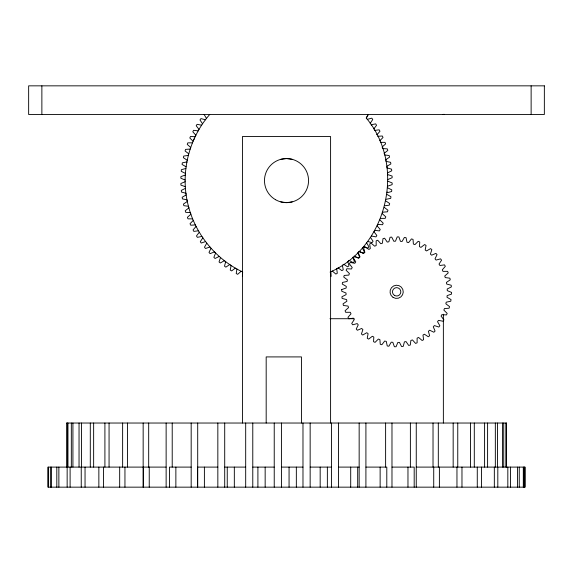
<?xml version="1.0" encoding="UTF-8"?>
<svg xmlns="http://www.w3.org/2000/svg" width="573" height="573" viewBox="0 0 573 573"><rect width="100%" height="100%" fill="white"/><g stroke="black" fill="none" stroke-linecap="round" stroke-linejoin="round"><path stroke-width="0.86" d="M209.711 114.493C187.794 139.583 179.643 175.811 188.904 207.884L185.222 210.749L185.709 212.332L190.358 212.64M242.386 276.637L242.666 271.982C216.386 259.533 196.174 235.209 188.66 207.089M366.262 118.045L368.289 114.414L366.262 118.045C406.615 165.919 387.298 247.156 330.077 272.103M186.769 162.718L186.905 161.901L182.336 162.832L182.071 164.472L186.11 166.807M188.531 154.617L188.345 155.426L183.718 156.057L183.346 157.675L187.228 160.268M190.437 148.264L190.2 149.059L185.545 149.388L185.072 150.978L188.768 153.822M220.512 257.521L219.036 261.94L220.326 262.993L224.365 260.665M382.664 212.726L382.836 212.153L387.484 211.824L387.964 210.234L384.268 207.39M193.781 139.776L194.462 138.265M215.62 253.037L213.865 257.356L215.076 258.487L219.258 256.425M377.485 225.339L377.163 225.948L380.236 229.458L379.455 230.919L374.828 230.339M211.036 248.245L208.995 252.442L210.133 253.646L214.445 251.869L215.011 252.471M374.262 231.356L374.004 231.779L376.841 235.482L375.967 236.893L371.39 236.004M206.774 243.16L204.468 247.214L205.521 248.496L209.94 246.999M195.479 135.994L195.873 135.264L192.8 131.754L193.574 130.293L198.208 130.873M202.856 237.816L200.285 241.706L201.252 243.052L205.557 241.555M370.179 123.396L372.751 119.506L371.777 118.16L367.272 119.363M199.289 232.223L196.475 235.933L197.356 237.344L201.925 236.434M373.746 128.989L376.561 125.272L375.68 123.868L371.103 124.771L371.548 125.48M196.102 226.407L193.051 229.931L193.832 231.392L198.459 230.783M343.055 264.755L343.728 264.268L347.618 266.839L348.964 265.865L347.761 261.36M193.302 220.39L190.021 223.706L190.709 225.218L195.364 224.917M379.734 140.815L383.015 137.499L382.32 135.994L377.671 136.295M348.434 260.88L348.857 260.5M241.176 271.251L237.666 274.324L236.205 273.543L236.943 268.988M235.345 268.092L231.642 270.929L230.231 270.055L231.112 265.478L230.41 265.041M187.328 201.445L183.467 204.06L183.847 205.671L188.474 206.287M385.708 159.767L389.568 157.152L389.189 155.541L384.562 154.925M229.73 264.561L225.855 267.147L224.501 266.18L225.683 261.668L225.003 261.188M186.175 194.913L182.157 197.27L182.429 198.903L186.999 199.819L187.135 200.636M386.854 166.299L390.879 163.942L390.607 162.309L386.03 161.393L385.894 160.576M185.459 188.316L181.29 190.408L181.455 192.055L185.96 193.266L186.017 193.839M387.577 172.896L391.746 170.804L391.581 169.157L387.076 167.946L386.99 167.115M185.172 181.691L180.875 183.503L180.932 185.158L185.344 186.662M387.864 179.521L392.161 177.709L392.104 176.054L387.692 174.55L387.72 175.374M331.588 271.416L330.829 271.76L331.13 276.415M185.315 175.059L180.91 176.584L180.86 178.246L185.165 180.029M387.72 186.153L392.125 184.628L392.176 182.966L387.871 181.175M337.425 268.271L336.695 268.665L337.304 273.292L335.842 274.073L332.319 271.022M185.896 168.455L181.397 169.687L181.24 171.341L185.423 173.404M386.13 199.311L390.7 198.373L390.965 196.74L386.925 194.405M384.691 205.786L389.311 205.148L389.683 203.537L385.808 200.937M374.577 130.422L379.197 129.82L379.985 131.281L376.934 134.805L376.74 134.462M280.813 159.315L286.514 158.563L292.223 159.315M292.223 201.889L286.514 202.641L280.813 201.889M192.471 142.827L187.808 142.849L187.228 144.403L190.73 147.483M380.565 218.385L385.228 218.356L385.808 216.802L382.306 213.729M330.005 318.717L354.107 318.717M66.654 423.032L506.374 423.032M143.157 467.102L48.025 467.102L48.025 487.157L525.011 487.157L525.011 467.102L416.256 467.102M166.134 467.102L143.35 467.102L143.35 487.157M191.174 467.102L169.472 467.102L169.472 487.157M217.84 467.102L197.599 467.102L197.599 487.157M224.709 467.102L245.688 467.102M252.779 467.102L274.231 467.102M281.422 467.102L302.981 467.102M310.151 467.102L331.452 467.102M338.471 467.102L359.156 467.102M365.911 467.102L386.796 467.102L386.796 487.157M391.982 467.102L414.186 467.102L414.186 487.157M380.372 142.348L385.035 142.355L385.622 143.902L382.134 147.003L382.427 147.777M192.664 218.865L187.994 218.857L187.407 217.303L190.895 214.209L190.709 213.722M195.142 136.754L190.487 136.474L189.806 137.993L193.101 141.287M377.894 224.458L382.549 224.731L383.23 223.219L379.935 219.917M382.671 148.572L387.327 148.88L387.814 150.463L384.132 153.328L384.376 154.116M201.646 125.201L197.069 124.32L196.195 125.731L199.032 129.434M205.449 119.771L200.937 118.59L199.977 119.943L202.563 123.818M367.58 241.441L372.092 242.623L373.059 241.269L370.466 237.387M363.432 246.612L367.852 248.088L368.905 246.798L366.577 242.759M358.949 251.504L363.268 253.259L364.399 252.048L362.337 247.858M354.157 256.088L358.354 258.122L359.558 256.983L357.781 252.679M387.613 187.808L391.796 189.871L391.638 191.525L387.14 192.757L387.219 191.934M349.072 260.35L353.126 262.656L354.408 261.603L352.911 257.184M338.127 267.835L341.845 270.649L343.256 269.768L342.346 265.192M204.131 114.493L206.459 118.453M531.128 85.843L531.128 114.493M524.832 467.102L524.832 487.157M524.073 467.102L524.073 487.157M523.307 467.102L523.307 487.157M519.253 467.102L519.253 487.157M517.541 467.102L517.541 487.157M510.45 467.102L510.45 487.157M507.828 467.102L507.828 487.157M506.281 423.032L506.281 467.102M506.002 423.032L506.002 467.102M503.739 423.032L503.739 467.102M502.521 423.032L502.521 467.102M497.815 467.102L497.815 487.157M497.479 423.032L497.479 467.102M495.337 423.032L495.337 467.102M494.334 467.102L494.334 487.157M487.602 423.032L487.602 467.102M484.593 423.032L484.593 467.102M481.564 467.102L481.564 487.157M477.273 467.102L477.273 487.157M474.294 423.032L474.294 467.102M470.447 423.032L470.447 467.102M461.974 467.102L461.974 487.157M457.763 423.032L457.763 467.102M456.96 467.102L456.96 487.157M453.164 423.032L453.164 467.102M443.366 314.255L443.366 423.032M439.391 467.102L439.391 487.157M438.309 423.032L438.309 467.102M433.725 467.102L433.725 487.157M433.023 423.032L433.023 467.102M416.256 423.032L416.256 487.157M410.383 423.032L410.383 467.102M407.969 467.102L407.969 487.157M391.982 423.032L391.982 487.157M385.615 423.032L385.615 467.102M380.135 467.102L380.135 487.157M365.911 423.032L365.911 487.157M359.156 423.032L359.156 487.157M357.688 467.102L357.688 487.157M350.705 467.102L350.705 487.157M338.471 423.032L338.471 487.157M331.452 423.032L331.452 487.157M330.592 423.032L330.592 136.532L242.436 136.532L242.436 423.032M327.362 467.102L327.362 487.157M320.171 467.102L320.171 487.157M310.151 423.032L310.151 487.157M302.981 423.032L302.981 487.157M301.441 423.032L301.441 356.915L266.18 356.915L266.18 423.032M296.341 467.102L296.341 487.157M289.064 467.102L289.064 487.157M281.422 423.032L281.422 487.157M274.231 423.032L274.231 487.157M265.156 467.102L265.156 487.157M257.907 467.102L257.907 487.157M252.779 423.032L252.779 487.157M245.688 423.032L245.688 487.157M234.328 467.102L234.328 487.157M227.245 467.102L227.245 487.157M224.709 423.032L224.709 487.157M217.84 423.032L217.84 487.157M204.396 467.102L204.396 487.157M197.706 423.032L197.706 487.157M191.174 423.032L191.174 487.157M175.868 467.102L175.868 487.157M172.215 423.032L172.215 467.102M166.134 423.032L166.134 487.157M149.238 467.102L149.238 487.157M148.686 423.032L148.686 467.102M143.157 423.032L143.157 487.157M127.514 423.032L127.514 467.102M124.95 467.102L124.95 487.157M122.629 423.032L122.629 467.102M119.678 467.102L119.678 487.157M109.063 423.032L109.063 467.102M104.909 423.032L104.909 467.102M103.434 467.102L103.434 487.157M98.857 467.102L98.857 487.157M93.643 423.032L93.643 467.102M90.298 423.032L90.298 467.102M85.048 467.102L85.048 487.157M81.531 423.032L81.531 467.102M81.244 467.102L81.244 487.157M79.038 423.032L79.038 467.102M72.921 423.032L72.921 467.102M71.331 423.032L71.331 467.102M70.107 467.102L70.107 487.157M67.965 423.032L67.965 467.102M67.306 423.032L67.306 467.102M67.148 467.102L67.148 487.157M66.747 423.032L66.747 467.102M58.869 467.102L58.869 487.157M56.806 467.102L56.806 487.157M51.527 467.102L51.527 487.157M50.395 467.102L50.395 487.157M48.204 467.102L48.204 487.157M41.872 85.843L41.872 114.493M341.744 289.566L341.701 291.242L346.02 293.004L346.085 294.658L341.916 296.75L342.095 298.418L346.608 299.6L346.887 301.233L343.034 303.848L343.42 305.481L348.047 306.068L348.542 307.651L345.061 310.745L345.662 312.314L350.318 312.285L351.013 313.789L347.969 317.32L348.771 318.789L353.391 318.158L354.272 319.562L351.715 323.451L352.703 324.812L357.194 323.58L358.254 324.855L356.227 329.045L357.38 330.263L361.678 328.458L362.895 329.582L361.427 334.002L362.73 335.062L366.756 332.705L368.11 333.665L367.236 338.242L368.668 339.116L372.35 336.258L373.818 337.031L373.546 341.68L375.079 342.36L378.359 339.051L379.913 339.624L380.25 344.273L381.862 344.745L384.676 341.035L386.295 341.401L387.233 345.963L388.895 346.221L391.201 342.174L392.849 342.325L394.382 346.729L396.058 346.772L397.82 342.453L399.474 342.389L401.566 346.55L403.234 346.379L404.416 341.866L406.049 341.587L408.671 345.44L410.297 345.046L410.884 340.426L412.467 339.932L415.561 343.413L417.13 342.812L417.101 338.149L418.612 337.454L422.136 340.505L423.612 339.703L422.974 335.083L424.378 334.202L428.267 336.759L429.628 335.771L428.396 331.28L429.671 330.22L433.861 332.247L435.079 331.094L433.274 326.796L434.398 325.579L438.825 327.047L439.878 325.736L437.528 321.718L438.481 320.364L443.058 321.238L443.932 319.806L441.074 316.124L441.847 314.656L446.496 314.928L447.184 313.395L443.867 310.115L444.44 308.561L449.089 308.224L449.561 306.612L445.851 303.797L446.217 302.179L450.779 301.24L451.037 299.579L446.99 297.272L447.141 295.618L451.545 294.092L451.588 292.416L447.269 290.654L447.205 289L451.374 286.908L451.195 285.239L446.689 284.058L446.403 282.425L450.263 279.803L449.869 278.177L445.242 277.59L444.748 276.007L448.229 272.913L447.628 271.344L442.972 271.366L442.277 269.862L445.321 266.338L444.519 264.862L439.899 265.5L439.018 264.096L441.575 260.199L440.587 258.846L436.096 260.078L435.036 258.803L437.063 254.605L435.91 253.395L431.612 255.2L430.395 254.075L431.863 249.649L430.559 248.596L426.534 250.945L425.18 249.993L426.054 245.416L424.622 244.542L420.94 247.393L419.472 246.626L419.744 241.971L418.211 241.29L414.931 244.607L413.377 244.034L413.04 239.385L411.428 238.912L408.613 242.623L406.995 242.257L406.056 237.695L404.395 237.43L402.088 241.477L400.441 241.326L398.908 236.928L397.232 236.885L395.47 241.197L393.816 241.269L391.724 237.1L390.055 237.279L388.874 241.785L387.241 242.071L384.619 238.21L382.993 238.604L382.406 243.231L380.823 243.718L377.729 240.237L376.16 240.846L376.189 245.502L374.678 246.197L371.154 243.153L369.685 243.955L370.316 248.567L368.912 249.456L365.022 246.891L363.662 247.88L364.894 252.378L363.619 253.438L359.429 251.404L358.211 252.564L360.016 256.862L358.891 258.079L354.465 256.611L353.412 257.914L355.761 261.94L354.809 263.294L350.232 262.42L349.358 263.852L352.216 267.534L351.442 268.995L346.794 268.73L346.106 270.263L349.423 273.536L348.85 275.09L344.201 275.434L343.728 277.038L347.439 279.86L347.073 281.472L342.511 282.417L342.253 284.072L346.3 286.385L346.149 288.033L341.744 289.566M444.111 114.342L442.972 114.493A4.405 4.405 0 0 0 444.111 114.342M544.35 85.843L28.65 85.843L28.65 114.493L544.35 114.493L544.35 85.843M275.498 199.691A22.039 22.039 0 0 0 308.553 180.602A22.039 22.039 0 0 0 275.498 161.522A22.039 22.039 0 0 0 275.498 199.691M394.417 295.374A4.19 4.19 0 0 0 400.828 291.986A4.19 4.19 0 0 0 394.69 288.126A4.19 4.19 0 0 0 394.417 295.374M393.085 297.394A6.611 6.611 0 0 0 403.249 292.13A6.611 6.611 0 0 0 393.601 285.956A6.611 6.611 0 0 0 393.085 297.394"/></g></svg>
